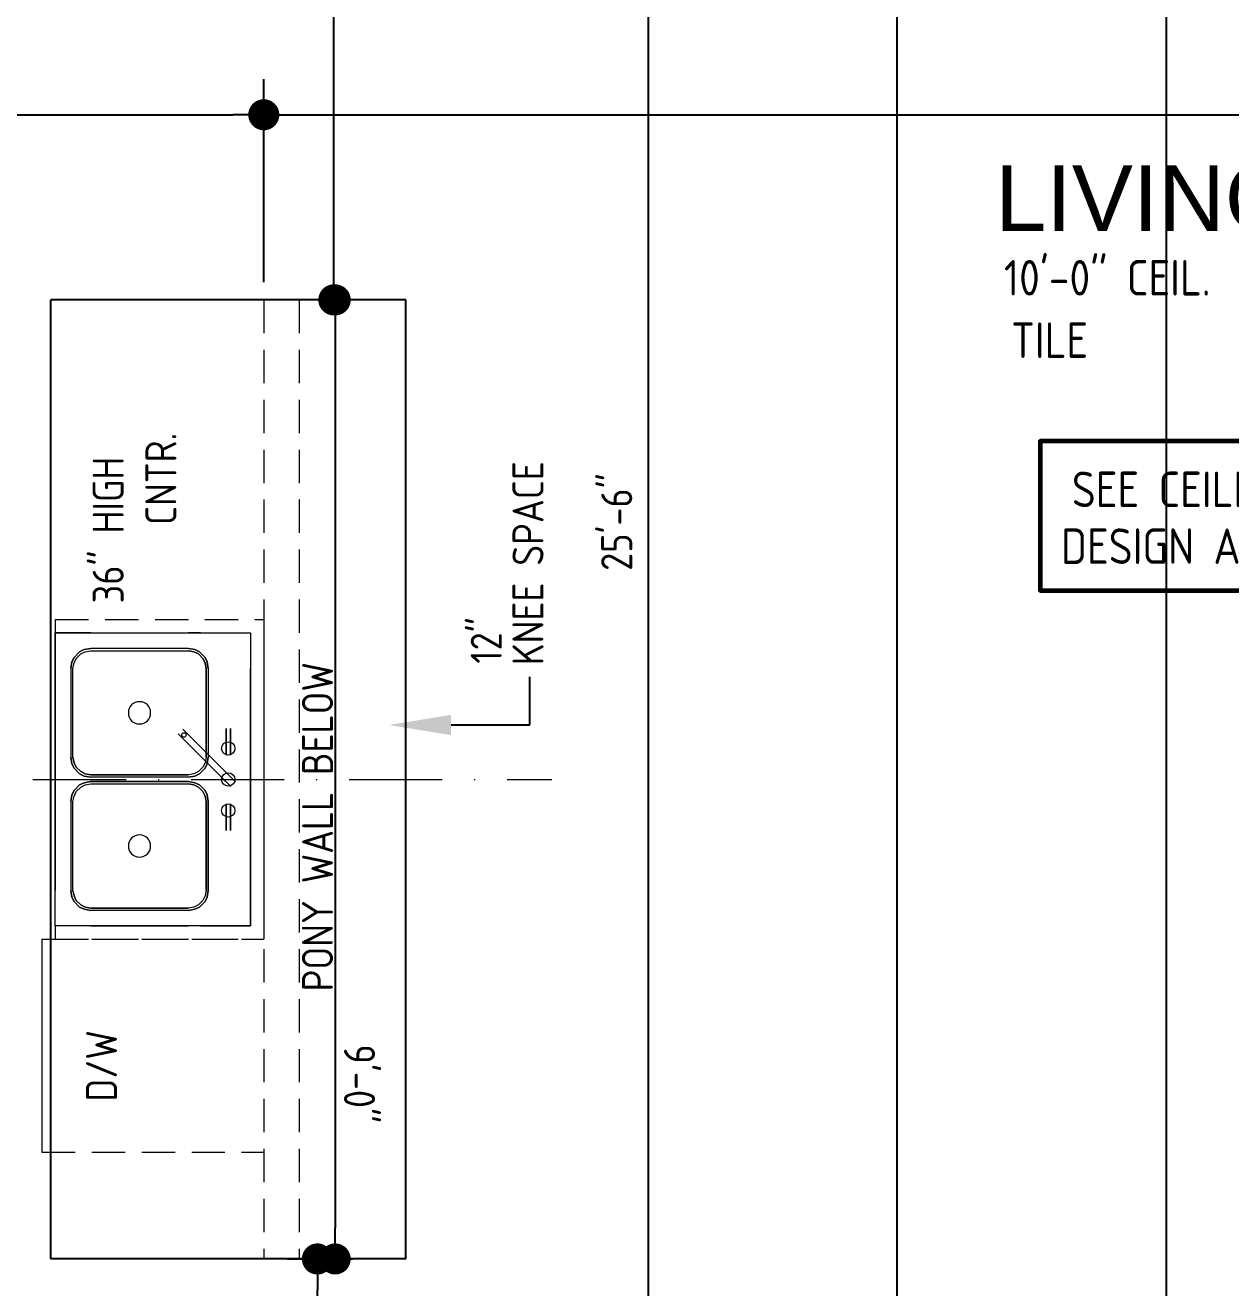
# Model space of a CAD drawing. Header units: feet. Extents: x 57903 to 63568, y -124112 to -112262.
# Drawn here: x 58395 to 58530.8, y -112642.1 to -112499.9 of the extents above; entities that cross this region are included whole.
import ezdxf
from ezdxf import colors
from ezdxf.entities.mleader import LeaderData, LeaderLine
from ezdxf.math import Vec2, Vec3

# ---------------------------------------------------------------- set-up
doc = ezdxf.new("R2010")
doc.units = ezdxf.units.FT
doc.header["$LTSCALE"] = 30
doc.header["$MEASUREMENT"] = 0
for name, pattern in [('HIDDEN2', [0.1875, 0.125, -0.0625]), ('Solid', [0]), ('WIRE3', [0.59, 0.35, -0.12, 0, -0.12])]:
    doc.linetypes.add(name, pattern=pattern)
for name, color, linetype in [('CABS-FLOORPLAN', 4, 'Continuous'), ('ELECTRICAL WIRING', 137, 'WIRE3'), ('TEXT', 7, 'Continuous')]:
    doc.layers.add(name, color=color, linetype=linetype)
for name, color, linetype, lineweight in [('DIMS', 137, 'Continuous', 15), ('L1', 251, 'Continuous', 13), ('ROOM LBLS', 253, 'Continuous', 30), ('TEXT LBLS', 81, 'Continuous', 18), ('WALLS', 7, 'Continuous', 60)]:
    doc.layers.add(name, color=color, linetype=linetype, lineweight=lineweight)
doc.styles.add('ARCH', font='ARCHITXT.SHX')
doc.styles.add('SWIS72', font='swissel.ttf', dxfattribs={"height": 4.5})
doc.styles.add('TEXT1', font='ARCHITXT.shx')
doc.dimstyles.new('ARCHITECTURAL', dxfattribs={"dimtxt": 3.5, "dimasz": 3.5, "dimexe": 4, "dimexo": 2, "dimgap": 1.5, "dimtad": 1, "dimdec": 1, "dimzin": 3, "dimdsep": 46, "dimlunit": 4, "dimtxsty": 'ARCH', "dimblk": 'DOT', "dimcen": 0.0625, "dimadec": 0, "dimazin": 0, "dimtfac": 1, "dimtdec": 1, "dimtix": 1, "dimtofl": 0, "dimtmove": 1, "dimatfit": 2, "dimldrblk": 'DOTSMALL', "dimfxl": 1, "dimtolj": 1, "dimtzin": 0, "dimarcsym": 0})

# ---------------------------------------------------------------- blocks, each defined once
blk = doc.blocks.new('_Dot')
at = {"layer": 'DIMS', "color": 0, "lineweight": -2}
blk.add_line((-0.5, 0), (-1, 0), dxfattribs=at)
at = {"layer": 'DIMS', "color": 0, "const_width": 0.5}
blk.add_lwpolyline([(-0.25, 0, 1), (0.25, 0, 1)], format="xyb", close=True, dxfattribs=at)
blk = doc.blocks.new('*D510')
at = {"layer": 'Defpoints', "color": 0, "linetype": 'Solid', "transparency": 16777216}
for p in [(58512.89, -112396.87), (58523.58, -112396.87), (58513.24, -112680.87)]:
    blk.add_point(p, dxfattribs=at)
at = {"layer": 'DIMS', "color": 0, "linetype": 'Solid', "lineweight": -2, "transparency": 16777216}
for p, q in [((58514.89, -112396.87), (58527.58, -112396.87)), ((58523.58, -112677.37), (58523.58, -112400.37)), ((58515.24, -112680.87), (58527.58, -112680.87))]:
    blk.add_line(p, q, dxfattribs=at)
at = {"layer": 'DIMS', "color": 0, "linetype": 'Solid', "lineweight": -2, "transparency": 16777216, "xscale": 3.5, "yscale": 3.5, "zscale": 3.5}
for p, rotation in [((58523.58, -112396.87), 90), ((58523.58, -112680.87), 270)]:
    blk.add_blockref('_Dot', p, dxfattribs=dict(at, rotation=rotation))
at = {"layer": 'DIMS', "color": 0, "linetype": 'Solid', "transparency": 16777216, "insert": (58520, -112484.74), "char_height": 3.5, "attachment_point": 5, "rotation": 90, "style": 'ARCH'}
blk.add_mtext('\\A1;23\'-8"', dxfattribs=at)
blk = doc.blocks.new('_DotSmall')
at = {"layer": 'DIMS', "color": 0, "const_width": 0.5}
blk.add_lwpolyline([(-0.0625, 0, 1), (0.0625, 0, 1)], format="xyb", close=True, dxfattribs=at)
blk = doc.blocks.new('*D549')
at = {"layer": 'Defpoints', "color": 0, "linetype": 'Solid', "transparency": 16777216}
for p in [(58493.25, -112396.87), (58498.64, -112396.87), (58507.91, -112760.87)]:
    blk.add_point(p, dxfattribs=at)
at = {"layer": 'DIMS', "color": 0, "linetype": 'Solid', "lineweight": -2, "transparency": 16777216}
for p, q in [((58496.64, -112396.87), (58489.25, -112396.87)), ((58493.25, -112757.37), (58493.25, -112400.37)), ((58505.91, -112760.87), (58489.25, -112760.87))]:
    blk.add_line(p, q, dxfattribs=at)
at = {"layer": 'DIMS', "color": 0, "linetype": 'Solid', "lineweight": -2, "transparency": 16777216, "xscale": 3.5, "yscale": 3.5, "zscale": 3.5}
for p, rotation in [((58493.25, -112396.87), 90), ((58493.25, -112760.87), 270)]:
    blk.add_blockref('_Dot', p, dxfattribs=dict(at, rotation=rotation))
at = {"layer": 'DIMS', "color": 0, "linetype": 'Solid', "transparency": 16777216, "insert": (58489.67, -112465.08), "char_height": 3.5, "attachment_point": 5, "rotation": 90, "style": 'ARCH'}
blk.add_mtext('\\A1;30\'-4" TO CL. TO W.C.', dxfattribs=at)
blk = doc.blocks.new('*D476')
at = {"layer": 'Defpoints', "color": 0, "linetype": 'Solid', "transparency": 16777216}
for p in [(58422.56, -112638.87, 0), (58427.95, -112638.87), (58415.64, -112712.87)]:
    blk.add_point(p, dxfattribs=at)
at = {"layer": 'DIMS', "color": 0, "linetype": 'Solid', "lineweight": -2, "transparency": 16777216}
for p, q in [((58424.56, -112638.87), (58431.95, -112638.87)), ((58427.95, -112709.37), (58427.95, -112642.37)), ((58417.64, -112712.87), (58431.95, -112712.87))]:
    blk.add_line(p, q, dxfattribs=at)
at = {"layer": 'DIMS', "color": 0, "linetype": 'Solid', "lineweight": -2, "transparency": 16777216, "xscale": 3.5, "yscale": 3.5, "zscale": 3.5}
for p, rotation in [((58427.95, -112638.87), 90), ((58427.95, -112712.87), 270)]:
    blk.add_blockref('_Dot', p, dxfattribs=dict(at, rotation=rotation))
at = {"layer": 'DIMS', "color": 0, "linetype": 'Solid', "transparency": 16777216, "insert": (58424.37, -112659.67), "char_height": 3.5, "attachment_point": 5, "rotation": 90, "style": 'ARCH'}
blk.add_mtext('\\A1;6\'-2"', dxfattribs=at)
blk = doc.blocks.new('*D479')
at = {"layer": 'Defpoints', "color": 0, "linetype": 'Solid', "transparency": 16777216}
for p in [(58421.91, -112510), (58319.91, -112517.16), (58421.91, -112530.85, -0.82)]:
    blk.add_point(p, dxfattribs=at)
at = {"layer": 'DIMS', "color": 0, "linetype": 'Solid', "lineweight": -2, "transparency": 16777216}
for p, q in [((58319.91, -112515.16), (58319.91, -112506)), ((58421.91, -112528.85), (58421.91, -112506)), ((58323.41, -112510), (58418.41, -112510))]:
    blk.add_line(p, q, dxfattribs=at)
at = {"layer": 'DIMS', "color": 0, "linetype": 'Solid', "lineweight": -2, "transparency": 16777216, "xscale": 3.5, "yscale": 3.5, "zscale": 3.5, "rotation": 180}
blk.add_blockref('_Dot', (58319.91, -112510), dxfattribs=at)
at = {"layer": 'DIMS', "color": 0, "linetype": 'Solid', "lineweight": -2, "transparency": 16777216, "xscale": 3.5, "yscale": 3.5, "zscale": 3.5}
blk.add_blockref('_Dot', (58421.91, -112510), dxfattribs=at)
at = {"layer": 'DIMS', "color": 0, "linetype": 'Solid', "transparency": 16777216, "insert": (58370.91, -112506.42), "char_height": 3.5, "attachment_point": 5, "style": 'ARCH'}
blk.add_mtext('\\A1;8\'-6"', dxfattribs=at)
blk = doc.blocks.new('*D481')
at = {"layer": 'Defpoints', "color": 0, "linetype": 'Solid', "transparency": 16777216}
for p in [(58429.8, -112396.87), (58461.91, -112396.87), (58435.91, -112530.85, -0.82)]:
    blk.add_point(p, dxfattribs=at)
at = {"layer": 'DIMS', "color": 0, "linetype": 'Solid', "lineweight": -2, "transparency": 16777216}
for p, q in [((58459.91, -112396.87), (58425.8, -112396.87)), ((58429.8, -112527.35), (58429.8, -112400.37)), ((58433.91, -112530.85), (58425.8, -112530.85))]:
    blk.add_line(p, q, dxfattribs=at)
at = {"layer": 'DIMS', "color": 0, "linetype": 'Solid', "lineweight": -2, "transparency": 16777216, "xscale": 3.5, "yscale": 3.5, "zscale": 3.5}
for p, rotation in [((58429.8, -112396.87), 90), ((58429.8, -112530.85), 270)]:
    blk.add_blockref('_Dot', p, dxfattribs=dict(at, rotation=rotation))
at = {"layer": 'DIMS', "color": 0, "linetype": 'Solid', "transparency": 16777216, "insert": (58426.21, -112463.86), "char_height": 3.5, "attachment_point": 5, "rotation": 90, "style": 'ARCH'}
blk.add_mtext('\\A1;11\'-2"', dxfattribs=at)
blk = doc.blocks.new('*D483')
at = {"layer": 'Defpoints', "color": 0, "linetype": 'Solid', "transparency": 16777216}
for p in [(58437.91, -112530.85, -0.82), (58429.95, -112638.87), (58437.91, -112638.87, 0)]:
    blk.add_point(p, dxfattribs=at)
at = {"layer": 'DIMS', "color": 0, "linetype": 'Solid', "lineweight": -2, "transparency": 16777216}
for p, q in [((58435.91, -112530.85), (58425.95, -112530.85)), ((58429.95, -112534.35), (58429.95, -112635.37)), ((58435.91, -112638.87), (58425.95, -112638.87))]:
    blk.add_line(p, q, dxfattribs=at)
at = {"layer": 'DIMS', "color": 0, "linetype": 'Solid', "lineweight": -2, "transparency": 16777216, "xscale": 3.5, "yscale": 3.5, "zscale": 3.5}
for p, rotation in [((58429.95, -112530.85), 90.00329271753924), ((58429.95, -112638.87), 270.0032927175392)]:
    blk.add_blockref('_Dot', p, dxfattribs=dict(at, rotation=rotation))
at = {"layer": 'DIMS', "color": 0, "linetype": 'Solid', "transparency": 16777216, "insert": (58432.69, -112619.14), "char_height": 3.5, "attachment_point": 5, "rotation": 270.0033, "style": 'ARCH'}
blk.add_mtext('\\A1;9\'-0"', dxfattribs=at)
blk = doc.blocks.new('*D555')
at = {"layer": 'Defpoints', "color": 0, "linetype": 'Solid', "transparency": 16777216}
for p in [(58611.91, -112510), (58611.91, -112526.85), (58421.91, -112530.85, -0.82)]:
    blk.add_point(p, dxfattribs=at)
at = {"layer": 'DIMS', "color": 0, "linetype": 'Solid', "lineweight": -2, "transparency": 16777216}
for p, q in [((58421.91, -112528.85), (58421.91, -112506)), ((58611.91, -112524.85), (58611.91, -112506)), ((58425.41, -112510), (58608.41, -112510))]:
    blk.add_line(p, q, dxfattribs=at)
at = {"layer": 'DIMS', "color": 0, "linetype": 'Solid', "lineweight": -2, "transparency": 16777216, "xscale": 3.5, "yscale": 3.5, "zscale": 3.5, "rotation": 180}
blk.add_blockref('_Dot', (58421.91, -112510), dxfattribs=at)
at = {"layer": 'DIMS', "color": 0, "linetype": 'Solid', "lineweight": -2, "transparency": 16777216, "xscale": 3.5, "yscale": 3.5, "zscale": 3.5}
blk.add_blockref('_Dot', (58611.91, -112510), dxfattribs=at)
at = {"layer": 'DIMS', "color": 0, "linetype": 'Solid', "transparency": 16777216, "insert": (58570.68, -112506.42), "char_height": 3.5, "attachment_point": 5, "style": 'ARCH'}
blk.add_mtext('\\A1;15\'-10"', dxfattribs=at)
blk = doc.blocks.new('*D593')
at = {"layer": 'Defpoints', "color": 0, "linetype": 'Solid', "transparency": 16777216}
for p in [(58465.24, -112402.87), (58470.91, -112402.87), (58470.91, -112708.87)]:
    blk.add_point(p, dxfattribs=at)
at = {"layer": 'DIMS', "color": 0, "linetype": 'Solid', "lineweight": -2, "transparency": 16777216}
for p, q in [((58468.91, -112402.87), (58461.24, -112402.87)), ((58465.24, -112705.37), (58465.24, -112406.37)), ((58468.91, -112708.87), (58461.24, -112708.87))]:
    blk.add_line(p, q, dxfattribs=at)
at = {"layer": 'DIMS', "color": 0, "linetype": 'Solid', "lineweight": -2, "transparency": 16777216, "xscale": 3.5, "yscale": 3.5, "zscale": 3.5}
for p, rotation in [((58465.24, -112402.87), 90), ((58465.24, -112708.87), 270)]:
    blk.add_blockref('_Dot', p, dxfattribs=dict(at, rotation=rotation))
at = {"layer": 'DIMS', "color": 0, "linetype": 'Solid', "transparency": 16777216, "insert": (58461.66, -112555.87), "char_height": 3.5, "attachment_point": 5, "rotation": 90, "style": 'ARCH'}
blk.add_mtext('\\A1;25\'-6"', dxfattribs=at)

msp = doc.modelspace()

# ---------------------------------------------------------------- linework, layer by layer
at = {"layer": 'CABS-FLOORPLAN', "color": 4}
for p, q in [((58397.91, -112638.87, 0), (58397.91, -112530.85, -0.82)), ((58437.91, -112530.85, -0.82), (58397.91, -112530.85, -0.82)), ((58437.91, -112638.87, 0), (58437.91, -112530.85, -0.82)), ((58397.91, -112630.85, -0.72), (58397.91, -112569.88, -0.72)), ((58437.91, -112638.87, 0.72), (58397.91, -112638.87, 0.72)), ((58423.61, -112638.87, 0), (58397.91, -112638.87, 0))]:
    msp.add_line(p, q, dxfattribs=at)
at = {"layer": 'ELECTRICAL WIRING', "linetype": 'WIRE3', "lineweight": 0}
msp.add_line((58395.91, -112584.86, -0.41), (58454.36, -112584.86, -0.41), dxfattribs=at)
at = {"layer": 'L1', "linetype": 'HIDDEN2'}
for p, q in [((58421.91, -112530.85, -0.82), (58421.91, -112638.87, 0)), ((58425.91, -112530.85, -0.82), (58425.91, -112638.87, 0)), ((58398.41, -112566.86, -0.41), (58421.91, -112566.86, -0.41)), ((58398.41, -112566.86, -0.41), (58398.41, -112568.36, -0.41)), ((58421.91, -112566.86, -0.01), (58421.91, -112602.86, -1.21)), ((58398.41, -112601.36, -0.41), (58398.41, -112602.86, -0.41)), ((58396.91, -112602.86, -0.41), (58421.91, -112602.86, -0.41)), ((58398.41, -112602.86, -0.41), (58421.91, -112602.86, -0.41)), ((58396.91, -112626.86, -0.41), (58421.91, -112626.86, -0.41))]:
    msp.add_line(p, q, dxfattribs=at)
at = {"layer": 'L1'}
for p, q in [((58398.41, -112601.36, -0.41), (58398.41, -112568.36, -0.41)), ((58398.41, -112568.36, -0.41), (58420.41, -112568.36, -0.41)), ((58420.41, -112568.36, -0.41), (58420.41, -112601.36, -0.41)), ((58400.54, -112571.11, -0.16), (58401.16, -112570.48, -0.16)), ((58401.16, -112570.48, -0.16), (58401.66, -112570.23, -0.16)), ((58401.29, -112570.73, -8.41), (58401.79, -112570.48, -8.41)), ((58401.29, -112570.73, -0.41), (58401.79, -112570.48, -0.41)), ((58401.66, -112570.23, -0.16), (58402.41, -112570.11, -0.16)), ((58401.79, -112570.48, -8.41), (58402.41, -112570.36, -8.41)), ((58401.79, -112570.48, -0.41), (58402.41, -112570.36, -0.41)), ((58402.41, -112570.36, -8.41), (58413.41, -112570.36, -8.41)), ((58414.16, -112570.23, -0.16), (58413.41, -112570.11, -0.16)), ((58413.41, -112570.36, -8.41), (58414.04, -112570.48, -8.41)), ((58414.04, -112570.48, -0.41), (58413.41, -112570.36, -0.41)), ((58414.04, -112570.48, -8.41), (58414.54, -112570.73, -8.41)), ((58414.54, -112570.73, -0.41), (58414.04, -112570.48, -0.41)), ((58414.66, -112570.48, -0.16), (58414.16, -112570.23, -0.16)), ((58415.29, -112571.11, -0.16), (58414.66, -112570.48, -0.16)), ((58400.16, -112572.36, -0.16), (58400.29, -112571.61, -0.16)), ((58400.29, -112571.61, -0.16), (58400.54, -112571.11, -0.16)), ((58400.41, -112572.36, -8.41), (58400.54, -112571.73, -8.41)), ((58400.41, -112572.36, -0.41), (58400.54, -112571.73, -0.41)), ((58400.54, -112571.73, -8.41), (58400.79, -112571.23, -8.41)), ((58400.54, -112571.73, -0.41), (58400.79, -112571.23, -0.41)), ((58400.79, -112571.23, -8.41), (58401.29, -112570.73, -8.41)), ((58400.79, -112571.23, -0.41), (58401.29, -112570.73, -0.41)), ((58414.54, -112570.73, -8.41), (58415.04, -112571.23, -8.41)), ((58415.04, -112571.23, -0.41), (58414.54, -112570.73, -0.41)), ((58415.04, -112571.23, -8.41), (58415.29, -112571.73, -8.41)), ((58415.29, -112571.73, -0.41), (58415.04, -112571.23, -0.41)), ((58415.54, -112571.61, -0.16), (58415.29, -112571.11, -0.16)), ((58415.29, -112571.73, -8.41), (58415.41, -112572.36, -8.41)), ((58415.41, -112572.36, -0.41), (58415.29, -112571.73, -0.41)), ((58415.66, -112572.36, -0.16), (58415.54, -112571.61, -0.16)), ((58400.41, -112582.36, -8.41), (58400.41, -112572.36, -8.41)), ((58415.41, -112572.36, -8.41), (58415.41, -112582.36, -8.41)), ((58400.16, -112582.36, -0.16), (58400.29, -112583.11, -0.16)), ((58400.29, -112583.11, -0.16), (58400.54, -112583.61, -0.16)), ((58400.54, -112582.98, -8.41), (58400.41, -112582.36, -8.41)), ((58400.41, -112582.36, -0.41), (58400.54, -112582.98, -0.41)), ((58400.79, -112583.48, -8.41), (58400.54, -112582.98, -8.41)), ((58400.54, -112582.98, -0.41), (58400.79, -112583.48, -0.41)), ((58415.29, -112582.98, -8.41), (58415.04, -112583.48, -8.41)), ((58415.29, -112582.98, -0.41), (58415.04, -112583.48, -0.41)), ((58415.41, -112582.36, -8.41), (58415.29, -112582.98, -8.41)), ((58415.41, -112582.36, -0.41), (58415.29, -112582.98, -0.41)), ((58415.54, -112583.11, -0.16), (58415.29, -112583.61, -0.16)), ((58415.66, -112582.36, -0.16), (58415.54, -112583.11, -0.16)), ((58400.54, -112583.61, -0.16), (58401.16, -112584.23, -0.16)), ((58401.29, -112583.98, -8.41), (58400.79, -112583.48, -8.41)), ((58400.79, -112583.48, -0.41), (58401.29, -112583.98, -0.41)), ((58401.16, -112584.23, -0.16), (58401.66, -112584.48, -0.16)), ((58401.79, -112584.23, -8.41), (58401.29, -112583.98, -8.41)), ((58401.29, -112583.98, -0.41), (58401.79, -112584.23, -0.41)), ((58401.66, -112584.48, -0.16), (58402.41, -112584.61, -0.16)), ((58402.41, -112584.36, -8.41), (58401.79, -112584.23, -8.41)), ((58401.79, -112584.23, -0.41), (58402.41, -112584.36, -0.41)), ((58413.41, -112584.36, -8.41), (58402.41, -112584.36, -8.41)), ((58414.04, -112584.23, -8.41), (58413.41, -112584.36, -8.41)), ((58414.04, -112584.23, -0.41), (58413.41, -112584.36, -0.41)), ((58414.16, -112584.48, -0.16), (58413.41, -112584.61, -0.16)), ((58414.54, -112583.98, -8.41), (58414.04, -112584.23, -8.41)), ((58414.54, -112583.98, -0.41), (58414.04, -112584.23, -0.41)), ((58414.66, -112584.23, -0.16), (58414.16, -112584.48, -0.16)), ((58415.04, -112583.48, -8.41), (58414.54, -112583.98, -8.41)), ((58415.04, -112583.48, -0.41), (58414.54, -112583.98, -0.41)), ((58415.29, -112583.61, -0.16), (58414.66, -112584.23, -0.16)), ((58400.29, -112586.61, -0.16), (58400.54, -112586.11, -0.16)), ((58400.54, -112586.11, -0.16), (58401.16, -112585.48, -0.16)), ((58400.79, -112586.23, -8.41), (58401.29, -112585.73, -8.41)), ((58400.79, -112586.23, -0.41), (58401.29, -112585.73, -0.41)), ((58401.16, -112585.48, -0.16), (58401.66, -112585.23, -0.16)), ((58401.29, -112585.73, -8.41), (58401.79, -112585.48, -8.41)), ((58401.29, -112585.73, -0.41), (58401.79, -112585.48, -0.41)), ((58401.66, -112585.23, -0.16), (58402.41, -112585.11, -0.16)), ((58401.79, -112585.48, -8.41), (58402.41, -112585.36, -8.41)), ((58401.79, -112585.48, -0.41), (58402.41, -112585.36, -0.41)), ((58413.41, -112585.11, -0.16), (58402.41, -112585.11, -0.16)), ((58402.41, -112585.36, -8.41), (58413.41, -112585.36, -8.41)), ((58414.16, -112585.23, -0.16), (58413.41, -112585.11, -0.16)), ((58413.41, -112585.36, -8.41), (58414.04, -112585.48, -8.41)), ((58414.04, -112585.48, -0.41), (58413.41, -112585.36, -0.41)), ((58414.04, -112585.48, -8.41), (58414.54, -112585.73, -8.41)), ((58414.54, -112585.73, -0.41), (58414.04, -112585.48, -0.41)), ((58414.66, -112585.48, -0.16), (58414.16, -112585.23, -0.16)), ((58414.54, -112585.73, -8.41), (58415.04, -112586.23, -8.41)), ((58415.04, -112586.23, -0.41), (58414.54, -112585.73, -0.41)), ((58415.29, -112586.11, -0.16), (58414.66, -112585.48, -0.16)), ((58415.54, -112586.61, -0.16), (58415.29, -112586.11, -0.16)), ((58400.16, -112587.36, -0.16), (58400.29, -112586.61, -0.16)), ((58400.16, -112587.36, -0.16), (58400.16, -112597.36, -0.16)), ((58400.41, -112587.36, -8.41), (58400.54, -112586.73, -8.41)), ((58400.41, -112587.36, -0.41), (58400.54, -112586.73, -0.41)), ((58400.41, -112597.36, -8.41), (58400.41, -112587.36, -8.41)), ((58400.54, -112586.73, -8.41), (58400.79, -112586.23, -8.41)), ((58400.54, -112586.73, -0.41), (58400.79, -112586.23, -0.41)), ((58415.04, -112586.23, -8.41), (58415.29, -112586.73, -8.41)), ((58415.29, -112586.73, -0.41), (58415.04, -112586.23, -0.41)), ((58415.29, -112586.73, -8.41), (58415.41, -112587.36, -8.41)), ((58415.41, -112587.36, -0.41), (58415.29, -112586.73, -0.41)), ((58415.41, -112587.36, -8.41), (58415.41, -112597.36, -8.41)), ((58415.66, -112587.36, -0.16), (58415.54, -112586.61, -0.16)), ((58415.66, -112597.36, -0.16), (58415.66, -112587.36, -0.16)), ((58400.16, -112597.36, -0.16), (58400.29, -112598.11, -0.16)), ((58400.54, -112597.98, -8.41), (58400.41, -112597.36, -8.41)), ((58400.41, -112597.36, -0.41), (58400.54, -112597.98, -0.41)), ((58415.41, -112597.36, -8.41), (58415.29, -112597.98, -8.41)), ((58415.41, -112597.36, -0.41), (58415.29, -112597.98, -0.41)), ((58415.66, -112597.36, -0.16), (58415.54, -112598.11, -0.16)), ((58400.29, -112598.11, -0.16), (58400.54, -112598.61, -0.16)), ((58400.79, -112598.48, -8.41), (58400.54, -112597.98, -8.41)), ((58400.54, -112597.98, -0.41), (58400.79, -112598.48, -0.41)), ((58400.54, -112598.61, -0.16), (58401.16, -112599.23, -0.16)), ((58401.29, -112598.98, -8.41), (58400.79, -112598.48, -8.41)), ((58400.79, -112598.48, -0.41), (58401.29, -112598.98, -0.41)), ((58415.04, -112598.48, -8.41), (58414.54, -112598.98, -8.41)), ((58415.04, -112598.48, -0.41), (58414.54, -112598.98, -0.41)), ((58415.29, -112598.61, -0.16), (58414.66, -112599.23, -0.16)), ((58415.29, -112597.98, -8.41), (58415.04, -112598.48, -8.41)), ((58415.29, -112597.98, -0.41), (58415.04, -112598.48, -0.41)), ((58415.54, -112598.11, -0.16), (58415.29, -112598.61, -0.16)), ((58401.16, -112599.23, -0.16), (58401.66, -112599.48, -0.16)), ((58401.79, -112599.23, -8.41), (58401.29, -112598.98, -8.41)), ((58401.29, -112598.98, -0.41), (58401.79, -112599.23, -0.41)), ((58401.66, -112599.48, -0.16), (58402.41, -112599.61, -0.16)), ((58402.41, -112599.36, -8.41), (58401.79, -112599.23, -8.41)), ((58401.79, -112599.23, -0.41), (58402.41, -112599.36, -0.41)), ((58413.41, -112599.36, -8.41), (58402.41, -112599.36, -8.41)), ((58414.04, -112599.23, -8.41), (58413.41, -112599.36, -8.41)), ((58414.04, -112599.23, -0.41), (58413.41, -112599.36, -0.41)), ((58414.16, -112599.48, -0.16), (58413.41, -112599.61, -0.16)), ((58414.54, -112598.98, -8.41), (58414.04, -112599.23, -8.41)), ((58414.54, -112598.98, -0.41), (58414.04, -112599.23, -0.41)), ((58414.66, -112599.23, -0.16), (58414.16, -112599.48, -0.16)), ((58420.41, -112601.36, -0.41), (58398.41, -112601.36, -0.41)), ((58396.91, -112602.86, -0.41), (58396.91, -112626.86, -0.41))]:
    msp.add_line(p, q, dxfattribs=at)
at = {"layer": 'L1', "extrusion": (-0.707107, -0.707107, -1.83772e-16)}
for p, q in [((58412.79, -112579.2, 2.59), (58412.79, -112579.2, 1.84)), ((58412.79, -112579.2, 1.84), (58417.65, -112584.06, 1.84)), ((58418, -112584.42, 2.59), (58412.79, -112579.2, 2.59)), ((58417.65, -112584.06, 1.09), (58418.71, -112585.12, 1.09)), ((58417.65, -112584.06, 1.84), (58417.65, -112584.06, 1.09)), ((58418.71, -112585.12, 1.09), (58418, -112584.42, 2.59))]:
    msp.add_line(p, q, dxfattribs=at)
at = {"layer": 'L1', "extrusion": (-1, 6.12073e-17, -1.83772e-16)}
for p, q in [((58418.16, -112579.11, 1.09), (58418.16, -112582.11, 1.09)), ((58418.16, -112579.11, 1.59), (58418.16, -112579.11, 1.09)), ((58418.16, -112582.11, 1.59), (58418.16, -112579.11, 1.59)), ((58418.16, -112582.11, 1.09), (58418.16, -112582.11, 1.59))]:
    msp.add_line(p, q, dxfattribs=at)
at = {"layer": 'L1', "extrusion": (1, 6.13076e-17, -1.83772e-16)}
for p, q in [((58417.66, -112590.61, 1.09), (58417.66, -112587.61, 1.09)), ((58417.66, -112587.61, 1.59), (58417.66, -112590.61, 1.59)), ((58417.66, -112587.61, 1.09), (58417.66, -112587.61, 1.59)), ((58417.66, -112590.61, 1.59), (58417.66, -112590.61, 1.09))]:
    msp.add_line(p, q, dxfattribs=at)
at = {"layer": 'L1'}
for centre, radius in [((58412.91, -112579.86, 1.34), 0.25), ((58417.91, -112581.36, 0.09), 0.75), ((58417.91, -112584.86, 0.09), 0.75), ((58417.91, -112588.36, 0.09), 0.75)]:
    msp.add_circle(centre, radius, dxfattribs=at)
for centre, start, end in [((58407.91, -112577.36, -8.41), 90, 270), ((58407.91, -112577.36, -8.41), 270, 90), ((58407.91, -112592.36, -8.41), 90, 270), ((58407.91, -112592.36, -8.41), 270, 90)]:
    msp.add_arc(centre, 1.25, start, end, dxfattribs=at)
for points, invisible_edges in [([(58398.41, -112568.36, -0.16), (58398.41, -112568.36, -0.16), (58398.41, -112569.61, -0.16), (58400.54, -112571.11, -0.16)], 12), ([(58399.41, -112568.36, -0.16), (58398.41, -112568.36, -0.16), (58400.54, -112571.11, -0.16), (58401.16, -112570.48, -0.16)], 10), ([(58400.91, -112568.36, -0.16), (58399.41, -112568.36, -0.16), (58401.16, -112570.48, -0.16), (58401.66, -112570.23, -0.16)], 10), ([(58402.41, -112568.36, -0.16), (58400.91, -112568.36, -0.16), (58401.66, -112570.23, -0.16), (58402.41, -112570.11, -0.16)], 10), ([(58402.41, -112570.11, -0.16), (58402.41, -112568.36, -0.16), (58413.41, -112568.36, -0.16), (58413.41, -112570.11, -0.16)], 5), ([(58402.41, -112570.11, -0.16), (58402.41, -112568.36, -0.16), (58413.41, -112568.36, -0.16), (58413.41, -112570.11, -0.16)], 5), ([(58414.16, -112570.23, -0.16), (58414.79, -112568.36, -0.16), (58413.41, -112568.36, -0.16), (58413.41, -112570.11, -0.16)], 5), ([(58414.79, -112568.36, -0.16), (58416.91, -112568.36, -0.16), (58414.66, -112570.48, -0.16), (58414.16, -112570.23, -0.16)], 10), ([(58416.91, -112568.36, -0.16), (58420.41, -112568.36, -0.16), (58415.29, -112571.11, -0.16), (58414.66, -112570.48, -0.16)], 10), ([(58420.41, -112568.36, -0.16), (58420.41, -112571.23, -0.16), (58415.54, -112571.61, -0.16), (58415.29, -112571.11, -0.16)], 10), ([(58398.41, -112569.61, -0.16), (58398.41, -112571.23, -0.16), (58400.29, -112571.61, -0.16), (58400.54, -112571.11, -0.16)], 10), ([(58400.79, -112571.23, -0.41), (58401.29, -112570.73, -0.41), (58401.16, -112570.48, -0.16), (58400.54, -112571.11, -0.16)], 10), ([(58401.79, -112570.48, -0.41), (58401.66, -112570.23, -0.16), (58401.16, -112570.48, -0.16), (58401.29, -112570.73, -0.41)], 5), ([(58402.41, -112570.36, -0.41), (58402.41, -112570.11, -0.16), (58401.66, -112570.23, -0.16), (58401.79, -112570.48, -0.41)], 5), ([(58413.41, -112570.11, -0.16), (58402.41, -112570.11, -0.16), (58402.41, -112570.36, -0.41), (58413.41, -112570.36, -0.41)], 10), ([(58413.41, -112570.36, -0.41), (58413.41, -112570.11, -0.16), (58414.16, -112570.23, -0.16), (58414.04, -112570.48, -0.41)], 5), ([(58414.04, -112570.48, -0.41), (58414.16, -112570.23, -0.16), (58414.66, -112570.48, -0.16), (58414.54, -112570.73, -0.41)], 5), ([(58415.04, -112571.23, -0.41), (58414.54, -112570.73, -0.41), (58414.66, -112570.48, -0.16), (58415.29, -112571.11, -0.16)], 10), ([(58400.29, -112571.61, -0.16), (58398.41, -112571.23, -0.16), (58398.41, -112572.36, -0.16), (58400.16, -112572.36, -0.16)], 5), ([(58400.54, -112571.73, -0.41), (58400.29, -112571.61, -0.16), (58400.16, -112572.36, -0.16), (58400.41, -112572.36, -0.41)], 5), ([(58400.54, -112571.73, -0.41), (58400.79, -112571.23, -0.41), (58400.54, -112571.11, -0.16), (58400.29, -112571.61, -0.16)], 10), ([(58415.29, -112571.73, -0.41), (58415.04, -112571.23, -0.41), (58415.29, -112571.11, -0.16), (58415.54, -112571.61, -0.16)], 10), ([(58415.29, -112571.73, -0.41), (58415.54, -112571.61, -0.16), (58415.66, -112572.36, -0.16), (58415.41, -112572.36, -0.41)], 5), ([(58415.54, -112571.61, -0.16), (58420.41, -112571.23, -0.16), (58420.41, -112572.36, -0.16), (58415.66, -112572.36, -0.16)], 5), ([(58398.41, -112572.36, -0.16), (58398.41, -112597.36, -0.16), (58400.16, -112597.36, -0.16), (58400.16, -112572.36, -0.16)], 14), ([(58400.16, -112572.36, -0.16), (58400.16, -112582.36, -0.16), (58400.41, -112582.36, -0.41), (58400.41, -112572.36, -0.41)], 10), ([(58415.66, -112572.36, -0.16), (58415.66, -112582.36, -0.16), (58415.41, -112582.36, -0.41), (58415.41, -112572.36, -0.41)], 10), ([(58415.66, -112597.36, -0.16), (58420.41, -112597.36, -0.16), (58420.41, -112572.36, -0.16), (58415.66, -112572.36, -0.16)], 13), ([(58400.54, -112582.98, -0.41), (58400.29, -112583.11, -0.16), (58400.16, -112582.36, -0.16), (58400.41, -112582.36, -0.41)], 5), ([(58400.29, -112583.11, -0.16), (58400.29, -112583.11, -0.16), (58400.16, -112584.86, -0.16), (58400.16, -112582.36, -0.16)], 6), ([(58400.54, -112583.61, -0.16), (58400.54, -112583.61, -0.16), (58400.16, -112584.86, -0.16), (58400.29, -112583.11, -0.16)], 6), ([(58400.54, -112582.98, -0.41), (58400.79, -112583.48, -0.41), (58400.54, -112583.61, -0.16), (58400.29, -112583.11, -0.16)], 10), ([(58415.29, -112582.98, -0.41), (58415.04, -112583.48, -0.41), (58415.29, -112583.61, -0.16), (58415.54, -112583.11, -0.16)], 10), ([(58415.29, -112582.98, -0.41), (58415.54, -112583.11, -0.16), (58415.66, -112582.36, -0.16), (58415.41, -112582.36, -0.41)], 5), ([(58415.29, -112583.61, -0.16), (58415.29, -112583.61, -0.16), (58415.66, -112584.86, -0.16), (58415.54, -112583.11, -0.16)], 6), ([(58415.54, -112583.11, -0.16), (58415.54, -112583.11, -0.16), (58415.66, -112584.86, -0.16), (58415.66, -112582.36, -0.16)], 6), ([(58401.16, -112584.23, -0.16), (58401.16, -112584.23, -0.16), (58400.16, -112584.86, -0.16), (58400.54, -112583.61, -0.16)], 6), ([(58401.16, -112585.48, -0.16), (58401.16, -112585.48, -0.16), (58400.16, -112584.86, -0.16), (58401.16, -112584.23, -0.16)], 14), ([(58400.79, -112583.48, -0.41), (58401.29, -112583.98, -0.41), (58401.16, -112584.23, -0.16), (58400.54, -112583.61, -0.16)], 10), ([(58401.79, -112584.23, -0.41), (58401.66, -112584.48, -0.16), (58401.16, -112584.23, -0.16), (58401.29, -112583.98, -0.41)], 5), ([(58401.66, -112584.48, -0.16), (58401.66, -112585.23, -0.16), (58401.16, -112585.48, -0.16), (58401.16, -112584.23, -0.16)], 5), ([(58402.41, -112584.36, -0.41), (58402.41, -112584.61, -0.16), (58401.66, -112584.48, -0.16), (58401.79, -112584.23, -0.41)], 5), ([(58402.41, -112585.11, -0.16), (58401.66, -112585.23, -0.16), (58401.66, -112584.48, -0.16), (58402.41, -112584.61, -0.16)], 10), ([(58413.41, -112584.61, -0.16), (58402.41, -112584.61, -0.16), (58402.41, -112584.36, -0.41), (58413.41, -112584.36, -0.41)], 10), ([(58402.41, -112585.11, -0.16), (58413.41, -112585.11, -0.16), (58413.41, -112584.61, -0.16), (58402.41, -112584.61, -0.16)], 10), ([(58413.41, -112584.36, -0.41), (58413.41, -112584.61, -0.16), (58414.16, -112584.48, -0.16), (58414.04, -112584.23, -0.41)], 5), ([(58413.41, -112585.11, -0.16), (58414.16, -112585.23, -0.16), (58414.16, -112584.48, -0.16), (58413.41, -112584.61, -0.16)], 10), ([(58414.04, -112584.23, -0.41), (58414.16, -112584.48, -0.16), (58414.66, -112584.23, -0.16), (58414.54, -112583.98, -0.41)], 5), ([(58414.16, -112584.48, -0.16), (58414.16, -112585.23, -0.16), (58414.66, -112585.48, -0.16), (58414.66, -112584.23, -0.16)], 5), ([(58415.04, -112583.48, -0.41), (58414.54, -112583.98, -0.41), (58414.66, -112584.23, -0.16), (58415.29, -112583.61, -0.16)], 10), ([(58414.66, -112584.23, -0.16), (58414.66, -112584.23, -0.16), (58415.66, -112584.86, -0.16), (58415.29, -112583.61, -0.16)], 6), ([(58414.66, -112585.48, -0.16), (58414.66, -112585.48, -0.16), (58415.66, -112584.86, -0.16), (58414.66, -112584.23, -0.16)], 14), ([(58400.29, -112586.61, -0.16), (58400.29, -112586.61, -0.16), (58400.16, -112584.86, -0.16), (58400.16, -112587.36, -0.16)], 6), ([(58400.54, -112586.11, -0.16), (58400.54, -112586.11, -0.16), (58400.16, -112584.86, -0.16), (58400.29, -112586.61, -0.16)], 6), ([(58401.16, -112585.48, -0.16), (58401.16, -112585.48, -0.16), (58400.16, -112584.86, -0.16), (58400.54, -112586.11, -0.16)], 6), ([(58400.54, -112586.73, -0.41), (58400.79, -112586.23, -0.41), (58400.54, -112586.11, -0.16), (58400.29, -112586.61, -0.16)], 10), ([(58400.79, -112586.23, -0.41), (58401.29, -112585.73, -0.41), (58401.16, -112585.48, -0.16), (58400.54, -112586.11, -0.16)], 10), ([(58401.79, -112585.48, -0.41), (58401.66, -112585.23, -0.16), (58401.16, -112585.48, -0.16), (58401.29, -112585.73, -0.41)], 5), ([(58402.41, -112585.36, -0.41), (58402.41, -112585.11, -0.16), (58401.66, -112585.23, -0.16), (58401.79, -112585.48, -0.41)], 5), ([(58413.41, -112585.11, -0.16), (58402.41, -112585.11, -0.16), (58402.41, -112585.36, -0.41), (58413.41, -112585.36, -0.41)], 10), ([(58413.41, -112585.36, -0.41), (58413.41, -112585.11, -0.16), (58414.16, -112585.23, -0.16), (58414.04, -112585.48, -0.41)], 5), ([(58414.04, -112585.48, -0.41), (58414.16, -112585.23, -0.16), (58414.66, -112585.48, -0.16), (58414.54, -112585.73, -0.41)], 5), ([(58415.04, -112586.23, -0.41), (58414.54, -112585.73, -0.41), (58414.66, -112585.48, -0.16), (58415.29, -112586.11, -0.16)], 10), ([(58414.66, -112585.48, -0.16), (58414.66, -112585.48, -0.16), (58415.66, -112584.86, -0.16), (58415.29, -112586.11, -0.16)], 6), ([(58415.29, -112586.73, -0.41), (58415.04, -112586.23, -0.41), (58415.29, -112586.11, -0.16), (58415.54, -112586.61, -0.16)], 10), ([(58415.29, -112586.11, -0.16), (58415.29, -112586.11, -0.16), (58415.66, -112584.86, -0.16), (58415.54, -112586.61, -0.16)], 6), ([(58415.54, -112586.61, -0.16), (58415.54, -112586.61, -0.16), (58415.66, -112584.86, -0.16), (58415.66, -112587.36, -0.16)], 6), ([(58400.54, -112586.73, -0.41), (58400.29, -112586.61, -0.16), (58400.16, -112587.36, -0.16), (58400.41, -112587.36, -0.41)], 5), ([(58400.16, -112587.36, -0.16), (58400.16, -112597.36, -0.16), (58400.41, -112597.36, -0.41), (58400.41, -112587.36, -0.41)], 11), ([(58415.29, -112586.73, -0.41), (58415.54, -112586.61, -0.16), (58415.66, -112587.36, -0.16), (58415.41, -112587.36, -0.41)], 5), ([(58415.66, -112587.36, -0.16), (58415.66, -112597.36, -0.16), (58415.41, -112597.36, -0.41), (58415.41, -112587.36, -0.41)], 10), ([(58400.29, -112598.11, -0.16), (58398.41, -112598.48, -0.16), (58398.41, -112597.36, -0.16), (58400.16, -112597.36, -0.16)], 5), ([(58400.54, -112597.98, -0.41), (58400.29, -112598.11, -0.16), (58400.16, -112597.36, -0.16), (58400.41, -112597.36, -0.41)], 5), ([(58415.29, -112597.98, -0.41), (58415.54, -112598.11, -0.16), (58415.66, -112597.36, -0.16), (58415.41, -112597.36, -0.41)], 5), ([(58415.54, -112598.11, -0.16), (58420.41, -112598.48, -0.16), (58420.41, -112597.36, -0.16), (58415.66, -112597.36, -0.16)], 5), ([(58398.41, -112600.11, -0.16), (58398.41, -112598.48, -0.16), (58400.29, -112598.11, -0.16), (58400.54, -112598.61, -0.16)], 10), ([(58399.41, -112601.36, -0.16), (58398.41, -112601.36, -0.16), (58400.54, -112598.61, -0.16), (58401.16, -112599.23, -0.16)], 10), ([(58398.41, -112601.36, -0.16), (58398.41, -112601.36, -0.16), (58398.41, -112600.11, -0.16), (58400.54, -112598.61, -0.16)], 12), ([(58400.54, -112597.98, -0.41), (58400.79, -112598.48, -0.41), (58400.54, -112598.61, -0.16), (58400.29, -112598.11, -0.16)], 10), ([(58400.79, -112598.48, -0.41), (58401.29, -112598.98, -0.41), (58401.16, -112599.23, -0.16), (58400.54, -112598.61, -0.16)], 10), ([(58415.04, -112598.48, -0.41), (58414.54, -112598.98, -0.41), (58414.66, -112599.23, -0.16), (58415.29, -112598.61, -0.16)], 10), ([(58416.91, -112601.36, -0.16), (58420.41, -112601.36, -0.16), (58415.29, -112598.61, -0.16), (58414.66, -112599.23, -0.16)], 10), ([(58415.29, -112597.98, -0.41), (58415.04, -112598.48, -0.41), (58415.29, -112598.61, -0.16), (58415.54, -112598.11, -0.16)], 10), ([(58420.41, -112601.36, -0.16), (58420.41, -112598.48, -0.16), (58415.54, -112598.11, -0.16), (58415.29, -112598.61, -0.16)], 10), ([(58400.91, -112601.36, -0.16), (58399.41, -112601.36, -0.16), (58401.16, -112599.23, -0.16), (58401.66, -112599.48, -0.16)], 10), ([(58402.41, -112601.36, -0.16), (58400.91, -112601.36, -0.16), (58401.66, -112599.48, -0.16), (58402.41, -112599.61, -0.16)], 10), ([(58401.79, -112599.23, -0.41), (58401.66, -112599.48, -0.16), (58401.16, -112599.23, -0.16), (58401.29, -112598.98, -0.41)], 5), ([(58402.41, -112599.36, -0.41), (58402.41, -112599.61, -0.16), (58401.66, -112599.48, -0.16), (58401.79, -112599.23, -0.41)], 5), ([(58413.41, -112599.61, -0.16), (58402.41, -112599.61, -0.16), (58402.41, -112599.36, -0.41), (58413.41, -112599.36, -0.41)], 10), ([(58402.41, -112599.61, -0.16), (58402.41, -112601.36, -0.16), (58413.41, -112601.36, -0.16), (58413.41, -112599.61, -0.16)], 5), ([(58413.41, -112599.36, -0.41), (58413.41, -112599.61, -0.16), (58414.16, -112599.48, -0.16), (58414.04, -112599.23, -0.41)], 5), ([(58414.16, -112599.48, -0.16), (58414.79, -112601.36, -0.16), (58413.41, -112601.36, -0.16), (58413.41, -112599.61, -0.16)], 5), ([(58414.04, -112599.23, -0.41), (58414.16, -112599.48, -0.16), (58414.66, -112599.23, -0.16), (58414.54, -112598.98, -0.41)], 5), ([(58414.79, -112601.36, -0.16), (58416.91, -112601.36, -0.16), (58414.66, -112599.23, -0.16), (58414.16, -112599.48, -0.16)], 10)]:
    msp.add_3dface(points, dxfattribs=dict(at, invisible_edges=invisible_edges))
for points in [[(58412.26, -112579.73, 2.59), (58412.26, -112579.73, 1.84), (58417.83, -112585.3, 1.84), (58417.47, -112584.95, 2.59)], [(58412.79, -112579.2, 2.59), (58412.79, -112579.2, 1.84), (58418.36, -112584.77, 1.84), (58418, -112584.42, 2.59)], [(58417.66, -112579.11, 1.09), (58417.66, -112582.11, 1.09), (58417.66, -112582.11, 1.59), (58417.66, -112579.11, 1.59)], [(58418.16, -112579.11, 1.09), (58418.16, -112582.11, 1.09), (58418.16, -112582.11, 1.59), (58418.16, -112579.11, 1.59)], [(58418.18, -112585.65, 1.09), (58417.12, -112584.59, 1.09), (58417.12, -112584.59, 1.84), (58417.83, -112585.3, 1.84)], [(58418.71, -112585.12, 1.09), (58417.65, -112584.06, 1.09), (58417.65, -112584.06, 1.84), (58418.36, -112584.77, 1.84)], [(58417.66, -112590.61, 1.09), (58417.66, -112587.61, 1.09), (58417.66, -112587.61, 1.59), (58417.66, -112590.61, 1.59)], [(58418.16, -112590.61, 1.09), (58418.16, -112587.61, 1.09), (58418.16, -112587.61, 1.59), (58418.16, -112590.61, 1.59)]]:
    msp.add_3dface(points, dxfattribs=at)
at = {"layer": 'WALLS'}
msp.add_lwpolyline([(58571.11, -112546.76), (58509.35, -112546.76), (58509.35, -112563.58), (58571.11, -112563.58)], close=True, dxfattribs=at)

# ---------------------------------------------------------------- texts
at = {"layer": 'ROOM LBLS', "style": 'SWIS72'}
msp.add_text('LIVING ROOM', height=7.4004, dxfattribs=at).set_placement((58504.3, -112523.08))
at = {"layer": 'TEXT', "style": 'TEXT1'}
for s, p in [(' CNTR.', (58412.07, -112558.1)), ('36" HIGH', (58406.13, -112565.03)), ('KNEE SPACE', (58453.42, -112572, -0.92)), ('12"', (58448.72, -112571.82, -0.92)), ('PONY WALL BELOW ', (58429.71, -112608.73, -0.23)), ('D/W', (58405.38, -112621.14, -2.11))]:
    msp.add_text(s, height=3.5, rotation=90, dxfattribs=at).set_placement(p)
at = {"layer": 'TEXT LBLS', "color": 253, "style": 'TEXT1'}
for s, p in [('10\'-0" CEIL.', (58505.28, -112530.36, 0)), ('TILE', (58506.08, -112537.39, 0)), ('SEE CEILING ', (58512.93, -112554.19, 0)), ('DESIGN ATTACHED', (58511.7, -112560.59, 0))]:
    msp.add_text(s, height=4, dxfattribs=at).set_placement(p)

# ---------------------------------------------------------------- dimensions: what is measured, and where the dimension line sits
at = {"layer": 'DIMS', "linetype": 'Solid'}
for base, p1, p2, angle, picture, middle in [((58429.8, -112396.87), (58435.91, -112530.85, -0.82), (58461.91, -112396.87), 90, '*D481', (58426.21, -112463.86)), ((58465.24, -112402.87), (58470.91, -112708.87), (58470.91, -112402.87), 90, '*D593', (58461.66, -112555.87)), ((58421.91, -112510), (58319.91, -112517.16), (58421.91, -112530.85, -0.82), 180, '*D479', (58370.91, -112506.42))]:
    dim = msp.add_linear_dim(base=base, p1=p1, p2=p2, angle=angle, dimstyle='ARCHITECTURAL', dxfattribs=at)
    dim.commit()
    dim.dimension.update_dxf_attribs({"geometry": picture, "text_midpoint": middle})
dim = msp.add_linear_dim(base=(58493.25, -112396.87), p1=(58507.91, -112760.87), p2=(58498.64, -112396.87), angle=90, text='<> TO CL. TO W.C.', dimstyle='ARCHITECTURAL', dxfattribs=at)
dim.commit()
dim.dimension.update_dxf_attribs({"geometry": '*D549', "text_midpoint": (58493.25, -112465.08), "dimtype": 160})
for base, p1, p2, angle, picture, middle, dimtype in [((58523.58, -112396.87), (58513.24, -112680.87), (58512.89, -112396.87), 90, '*D510', (58523.58, -112484.74), 160), ((58611.91, -112510), (58421.91, -112530.85, -0.82), (58611.91, -112526.85), 180, '*D555', (58570.68, -112510), 160), ((58429.95, -112638.87), (58437.91, -112530.85, -0.82), (58437.91, -112638.87, 0), 270.0033, '*D483', (58429.11, -112619.14), 161), ((58427.95, -112638.87), (58415.64, -112712.87), (58422.56, -112638.87, 0), 90, '*D476', (58427.95, -112659.67), 160)]:
    dim = msp.add_linear_dim(base=base, p1=p1, p2=p2, angle=angle, dimstyle='ARCHITECTURAL', dxfattribs=at)
    dim.commit()
    dim.dimension.update_dxf_attribs({"geometry": picture, "text_midpoint": middle, "dimtype": dimtype})

# ---------------------------------------------------------------- leaders
at = {"layer": 'TEXT'}
ml = msp.add_multileader_mtext('Standard', dxfattribs=at)
ml.set_content('', color=256)
ml.set_leader_properties()
ml.build(insert=Vec2(0, 0))
ml.multileader.update_dxf_attribs({"text_right_attachment_type": 6, "dogleg_length": 5.41, "arrow_head_size": 7})
ctx = ml.context
ctx.base_point, ctx.char_height, ctx.arrow_head_size, ctx.landing_gap_size, ctx.plane_origin, ctx.plane_x_axis, ctx.plane_y_axis = Vec3(58451.86, -112573.32, -0.29), 0.18, 7, 0.09, Vec3(58437.46, -112591.73, -0.29), Vec3(0, 1), Vec3(-1, 0)
ctx.right_attachment = 6
notes = []
notes.append((ctx, [(0, (1, 1, 0), (58451.86, -112578.73, -0.29), (0, 1), 5.41, [(0, [(58436.01, -112578.73, -0.29)], 0, [])])]))
ctx.mtext.insert, ctx.mtext.text_direction, ctx.mtext.rotation, ctx.mtext.flow_direction = Vec3(58451.77, -112573.23, -0.29), Vec3(0, 1), 1.570796, 5
for ctx, leaders in notes:
    for number, flags, end, landing, length, lines in leaders:
        leader = LeaderData()
        leader.index, (leader.has_last_leader_line, leader.has_dogleg_vector, leader.attachment_direction) = number, flags
        leader.last_leader_point, leader.dogleg_vector, leader.dogleg_length = Vec3(end), Vec3(landing), length
        for number, points, colour, breaks in lines:
            line = LeaderLine()
            line.index, line.vertices, line.color, line.breaks = number, Vec3.list(points), colors.encode_raw_color(colour), breaks
            leader.lines.append(line)
        ctx.leaders.append(leader)

doc.saveas('drawing.dxf')
